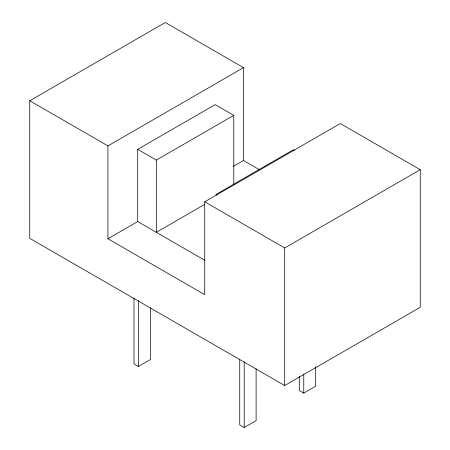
<?xml version="1.0" encoding="UTF-8"?>
<svg xmlns="http://www.w3.org/2000/svg" width="450" height="450" viewBox="0 0 450 450"><rect width="100%" height="100%" fill="white"/><g stroke="black" fill="none" stroke-linecap="round" stroke-linejoin="round"><path stroke-width="0.67" d="M243.484 67.641L107.927 145.901L107.927 238.764L204.733 294.654L204.733 201.791L340.284 123.531L420.261 169.701L420.261 307.277L284.704 385.537L29.739 238.337L29.739 100.761L165.296 22.5L243.484 67.641L243.484 160.504L259.312 169.644M204.958 260.392L137.711 221.569L137.711 149.344L215.156 104.631L233.775 115.38L233.775 184.798M137.711 149.344L156.33 160.088L233.775 115.38M107.927 238.764L137.711 221.569M233.235 166.421L243.484 160.504M204.733 204.373L156.33 232.318L156.33 160.088M204.733 201.791L284.704 247.961L420.261 169.701M133.993 298.086L133.993 363.87L138.459 366.452L150.373 359.572L150.373 307.783M239.732 359.134L239.732 424.918L244.198 427.5L256.112 420.621L256.112 368.831M299.301 376.532L299.301 390.527L303.767 393.109L315.681 386.229L315.681 366.632M294.548 150.463L293.344 149.771L215.899 194.484L217.102 195.176M29.739 100.761L107.927 145.901M303.767 374.209L303.767 393.109M284.704 247.961L284.704 385.537M244.198 361.71L244.198 427.5M138.459 300.662L138.459 366.452"/></g></svg>
